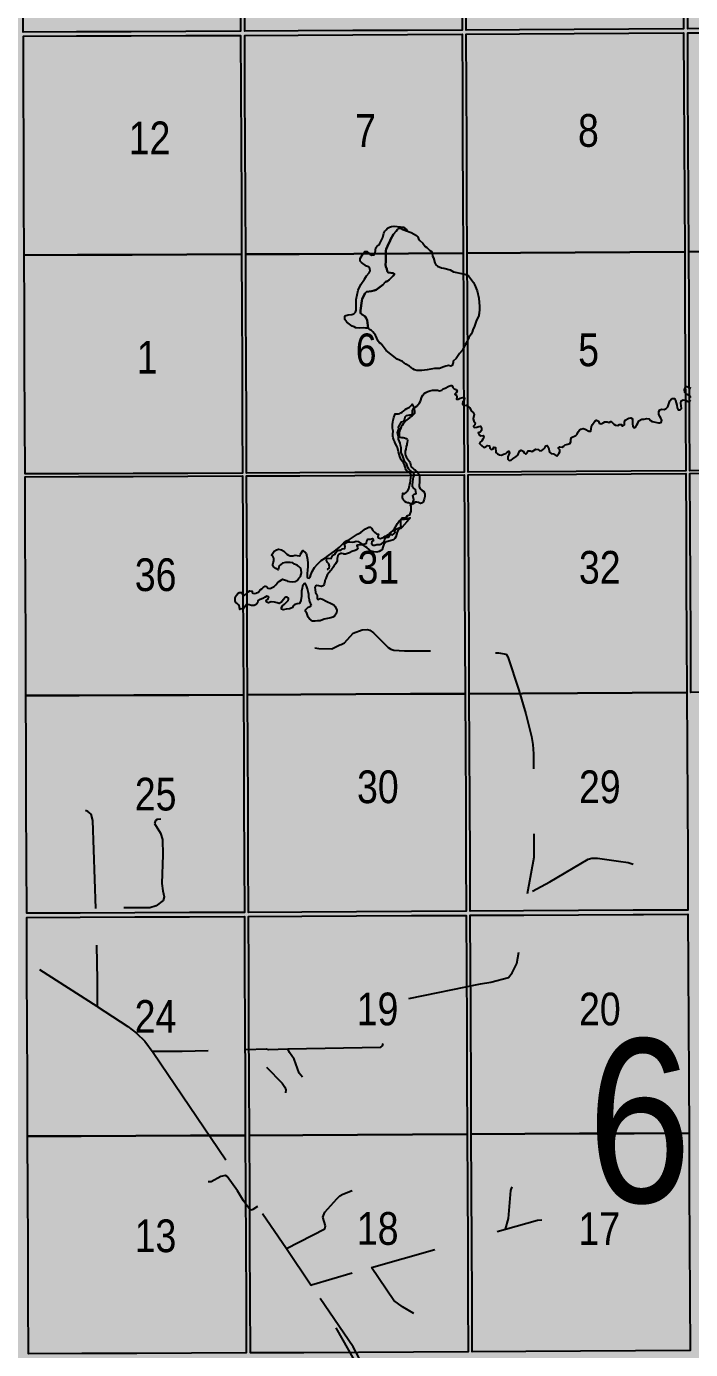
# Model space of a CAD drawing. Extents: x 403018 to 417191, y 6033193 to 6042673.
# Drawn here: x 415334.6 to 415497.2, y 6036082.7 to 6036406.3 of the extents above; entities that cross this region are included whole.
import ezdxf

# ---------------------------------------------------------------- set-up
doc = ezdxf.new("R2010")
doc.units = 0
doc.header["$LTSCALE"] = 5
doc.linetypes.add('DASHED2', pattern=[9.525, 6.35, -3.175])
for name, color, linetype in [('Quarters', 8, 'Continuous'), ('RoadSeg', 57, 'DASHED2'), ('T-WATER', 160, 'Continuous')]:
    doc.layers.add(name, color=color, linetype=linetype)
doc.layers.add('ROUTE-MAP-BACKGROUND-H', color=7, linetype='Continuous', true_color=0xf0ebff)
doc.styles.add('120', font='ARIALN.TTF', dxfattribs={"height": 13})

msp = doc.modelspace()

# ---------------------------------------------------------------- hatches: boundary and pattern name
at = {"layer": 'ROUTE-MAP-BACKGROUND-H'}
h = msp.add_hatch(color=256, dxfattribs=at)
h.dxf.hatch_style = 1
h.paths.add_polyline_path([(412923.423, 6037807.465), (416092.9, 6037807.465), (416092.9, 6035965.758), (412923.423, 6035965.758)])

# ---------------------------------------------------------------- linework, layer by layer
at = {"layer": 'Quarters'}
for points in [[(415386.975, 6036418.23), (415387.03, 6036405.173), (415373.646, 6036405.124), (415360.263, 6036405.074), (415346.88, 6036405.025), (415333.831, 6036404.976), (415333.781, 6036418.03), (415333.729, 6036431.419), (415333.677, 6036444.808), (415333.626, 6036458.196), (415346.669, 6036458.247), (415360.048, 6036458.299), (415373.426, 6036458.351), (415386.805, 6036458.403), (415386.861, 6036445.012), (415386.918, 6036431.621), (415386.975, 6036418.23)], [(415401.086, 6036405.249), (415388.034, 6036405.179), (415387.979, 6036418.235), (415387.922, 6036431.626), (415387.865, 6036445.017), (415387.809, 6036458.408), (415400.856, 6036458.478), (415414.238, 6036458.55), (415427.62, 6036458.622), (415441.002, 6036458.694), (415441.063, 6036445.303), (415441.125, 6036431.912), (415441.186, 6036418.521), (415441.246, 6036405.466), (415427.859, 6036405.393), (415414.473, 6036405.321), (415401.086, 6036405.249)], [(415455.302, 6036405.541), (415442.25, 6036405.471), (415442.19, 6036418.527), (415442.129, 6036431.918), (415442.068, 6036445.309), (415442.006, 6036458.699), (415455.053, 6036458.769), (415468.435, 6036458.841), (415481.817, 6036458.913), (415495.199, 6036458.985), (415495.265, 6036445.594), (415495.331, 6036432.204), (415495.398, 6036418.813), (415495.462, 6036405.757), (415482.075, 6036405.685), (415468.689, 6036405.613), (415455.302, 6036405.541)], [(415509.518, 6036405.833), (415496.466, 6036405.763), (415496.402, 6036418.818), (415496.336, 6036432.209), (415496.269, 6036445.6), (415496.203, 6036458.99), (415509.25, 6036459.06), (415522.632, 6036459.132), (415536.014, 6036459.203), (415549.396, 6036459.275), (415549.467, 6036445.885), (415549.538, 6036432.495), (415549.609, 6036419.105), (415549.678, 6036406.049), (415536.291, 6036405.977), (415522.905, 6036405.905), (415509.518, 6036405.833)], [(415387.204, 6036363.996), (415387.261, 6036350.605), (415373.872, 6036350.558), (415360.484, 6036350.511), (415347.095, 6036350.463), (415334.042, 6036350.417), (415333.99, 6036363.806), (415333.939, 6036377.195), (415333.887, 6036390.584), (415333.835, 6036403.972), (415346.884, 6036404.02), (415360.267, 6036404.07), (415373.651, 6036404.12), (415387.034, 6036404.169), (415387.091, 6036390.778), (415387.147, 6036377.387), (415387.204, 6036363.996)], [(415401.322, 6036350.681), (415388.265, 6036350.61), (415388.208, 6036364.001), (415388.152, 6036377.392), (415388.095, 6036390.784), (415388.038, 6036404.175), (415401.09, 6036404.245), (415414.477, 6036404.317), (415427.864, 6036404.389), (415441.251, 6036404.461), (415441.312, 6036391.071), (415441.373, 6036377.68), (415441.435, 6036364.289), (415441.496, 6036350.898), (415428.105, 6036350.826), (415414.713, 6036350.753), (415401.322, 6036350.681)], [(415455.557, 6036350.974), (415442.501, 6036350.904), (415442.439, 6036364.294), (415442.378, 6036377.685), (415442.316, 6036391.076), (415442.255, 6036404.467), (415455.307, 6036404.537), (415468.694, 6036404.609), (415482.08, 6036404.681), (415495.467, 6036404.753), (415495.533, 6036391.363), (415495.599, 6036377.972), (415495.666, 6036364.582), (415495.732, 6036351.191), (415482.34, 6036351.119), (415468.949, 6036351.047), (415455.557, 6036350.974)], [(415509.793, 6036351.268), (415496.736, 6036351.197), (415496.67, 6036364.587), (415496.604, 6036377.978), (415496.538, 6036391.368), (415496.471, 6036404.759), (415509.523, 6036404.829), (415522.91, 6036404.901), (415536.297, 6036404.973), (415549.683, 6036405.045), (415549.754, 6036391.655), (415549.825, 6036378.265), (415549.896, 6036364.875), (415549.967, 6036351.485), (415536.576, 6036351.412), (415523.184, 6036351.34), (415509.793, 6036351.268)], [(415387.432, 6036310.432), (415387.489, 6036297.042), (415374.098, 6036296.992), (415360.707, 6036296.942), (415347.311, 6036296.902), (415334.25, 6036296.864), (415334.198, 6036310.252), (415334.146, 6036323.641), (415334.094, 6036337.029), (415334.042, 6036350.417), (415347.095, 6036350.463), (415360.484, 6036350.511), (415373.872, 6036350.558), (415387.261, 6036350.605), (415387.318, 6036337.214), (415387.374, 6036323.823), (415387.432, 6036310.432)], [(415401.554, 6036297.118), (415388.493, 6036297.047), (415388.436, 6036310.438), (415388.379, 6036323.829), (415388.322, 6036337.219), (415388.265, 6036350.61), (415401.322, 6036350.681), (415414.713, 6036350.753), (415428.105, 6036350.826), (415441.496, 6036350.898), (415441.558, 6036337.508), (415441.62, 6036324.117), (415441.681, 6036310.727), (415441.743, 6036297.336), (415428.347, 6036297.264), (415414.951, 6036297.191), (415401.554, 6036297.118)], [(415455.809, 6036297.413), (415442.748, 6036297.342), (415442.686, 6036310.732), (415442.624, 6036324.122), (415442.562, 6036337.513), (415442.501, 6036350.904), (415455.557, 6036350.974), (415468.949, 6036351.047), (415482.34, 6036351.119), (415495.732, 6036351.191), (415495.798, 6036337.801), (415495.865, 6036324.411), (415495.931, 6036311.022), (415495.998, 6036297.632), (415482.601, 6036297.559), (415469.205, 6036297.486), (415455.809, 6036297.413)], [(415510.063, 6036297.709), (415497.002, 6036297.638), (415496.935, 6036311.027), (415496.869, 6036324.417), (415496.802, 6036337.807), (415496.736, 6036351.197), (415509.793, 6036351.268), (415523.184, 6036351.34), (415536.576, 6036351.412), (415549.967, 6036351.485), (415550.038, 6036338.095), (415550.109, 6036324.706), (415550.181, 6036311.317), (415550.252, 6036297.928), (415536.856, 6036297.855), (415523.459, 6036297.782), (415510.063, 6036297.709)], [(415387.663, 6036256.205), (415387.72, 6036242.816), (415374.322, 6036242.769), (415360.924, 6036242.722), (415347.525, 6036242.675), (415334.462, 6036242.629), (415334.41, 6036256.021), (415334.357, 6036269.412), (415334.305, 6036282.803), (415334.253, 6036296.194), (415347.314, 6036296.233), (415360.71, 6036296.272), (415374.101, 6036296.322), (415387.491, 6036296.372), (415387.548, 6036282.983), (415387.605, 6036269.594), (415387.663, 6036256.205)], [(415401.79, 6036242.892), (415388.724, 6036242.822), (415388.667, 6036256.211), (415388.61, 6036269.6), (415388.553, 6036282.989), (415388.496, 6036296.378), (415401.557, 6036296.449), (415414.954, 6036296.521), (415428.35, 6036296.594), (415441.746, 6036296.667), (415441.808, 6036283.278), (415441.87, 6036269.888), (415441.932, 6036256.499), (415441.994, 6036243.11), (415428.592, 6036243.037), (415415.191, 6036242.965), (415401.79, 6036242.892)], [(415456.064, 6036243.186), (415442.998, 6036243.115), (415442.936, 6036256.505), (415442.874, 6036269.894), (415442.812, 6036283.283), (415442.751, 6036296.672), (415455.812, 6036296.743), (415469.209, 6036296.816), (415482.605, 6036296.889), (415496.001, 6036296.963), (415496.067, 6036283.573), (415496.134, 6036270.184), (415496.201, 6036256.795), (415496.267, 6036243.406), (415482.866, 6036243.333), (415469.465, 6036243.259), (415456.064, 6036243.186)], [(415510.337, 6036243.483), (415497.271, 6036243.412), (415497.205, 6036256.801), (415497.138, 6036270.19), (415497.072, 6036283.579), (415497.005, 6036296.968), (415510.067, 6036297.039), (415523.463, 6036297.113), (415536.859, 6036297.186), (415550.255, 6036297.259), (415550.326, 6036283.87), (415550.398, 6036270.481), (415550.469, 6036257.093), (415550.54, 6036243.704), (415537.139, 6036243.63), (415523.738, 6036243.557), (415510.337, 6036243.483)], [(415387.891, 6036202.649), (415387.946, 6036189.595), (415374.547, 6036189.545), (415361.141, 6036189.496), (415347.742, 6036189.447), (415334.671, 6036189.399), (415334.62, 6036202.455), (415334.567, 6036215.847), (415334.515, 6036229.238), (415334.462, 6036242.629), (415347.525, 6036242.675), (415360.924, 6036242.722), (415374.322, 6036242.769), (415387.72, 6036242.816), (415387.777, 6036229.427), (415387.834, 6036216.038), (415387.891, 6036202.649)], [(415402.022, 6036189.671), (415388.951, 6036189.6), (415388.895, 6036202.654), (415388.838, 6036216.043), (415388.781, 6036229.432), (415388.724, 6036242.822), (415401.79, 6036242.892), (415415.191, 6036242.965), (415428.592, 6036243.037), (415441.994, 6036243.11), (415442.055, 6036229.721), (415442.117, 6036216.331), (415442.179, 6036202.942), (415442.239, 6036189.888), (415428.834, 6036189.815), (415415.428, 6036189.743), (415402.022, 6036189.671)], [(415456.314, 6036189.964), (415443.244, 6036189.893), (415443.183, 6036202.947), (415443.122, 6036216.337), (415443.06, 6036229.726), (415442.998, 6036243.115), (415456.064, 6036243.186), (415469.465, 6036243.259), (415482.866, 6036243.333), (415496.267, 6036243.406), (415496.334, 6036230.017), (415496.4, 6036216.628), (415496.466, 6036203.239), (415496.531, 6036190.185), (415483.126, 6036190.111), (415469.72, 6036190.037), (415456.314, 6036189.964)], [(415388.122, 6036148.423), (415388.179, 6036135.034), (415374.772, 6036134.983), (415361.364, 6036134.931), (415347.957, 6036134.88), (415334.884, 6036134.83), (415334.832, 6036148.221), (415334.78, 6036161.612), (415334.727, 6036175.004), (415334.675, 6036188.395), (415347.742, 6036188.443), (415361.145, 6036188.492), (415374.548, 6036188.541), (415387.951, 6036188.59), (415388.008, 6036175.201), (415388.065, 6036161.812), (415388.122, 6036148.423)], [(415402.259, 6036135.11), (415389.183, 6036135.04), (415389.126, 6036148.429), (415389.069, 6036161.818), (415389.012, 6036175.207), (415388.955, 6036188.596), (415402.026, 6036188.666), (415415.432, 6036188.739), (415428.838, 6036188.811), (415442.244, 6036188.883), (415442.306, 6036175.494), (415442.368, 6036162.105), (415442.429, 6036148.716), (415442.491, 6036135.326), (415429.081, 6036135.254), (415415.67, 6036135.182), (415402.259, 6036135.11)], [(415456.571, 6036135.403), (415443.496, 6036135.332), (415443.434, 6036148.721), (415443.372, 6036162.11), (415443.348, 6036167.27), (415443.31, 6036175.5), (415443.248, 6036188.889), (415456.319, 6036188.96), (415469.725, 6036189.033), (415483.131, 6036189.106), (415485.647, 6036189.12), (415496.536, 6036189.18), (415496.603, 6036175.791), (415496.669, 6036162.402), (415496.736, 6036149.013), (415496.802, 6036135.624), (415483.392, 6036135.55), (415469.982, 6036135.476), (415456.571, 6036135.403)], [(415388.35, 6036094.867), (415388.406, 6036081.813), (415374.997, 6036081.759), (415361.582, 6036081.705), (415348.173, 6036081.652), (415335.093, 6036081.599), (415335.042, 6036094.656), (415334.989, 6036108.047), (415334.937, 6036121.438), (415334.884, 6036134.83), (415347.957, 6036134.88), (415361.364, 6036134.931), (415374.772, 6036134.983), (415388.179, 6036135.034), (415388.236, 6036121.645), (415388.293, 6036108.256), (415388.35, 6036094.867)], [(415402.49, 6036081.888), (415389.41, 6036081.818), (415389.354, 6036094.872), (415389.297, 6036108.262), (415389.24, 6036121.651), (415389.183, 6036135.04), (415402.259, 6036135.11), (415415.67, 6036135.182), (415429.081, 6036135.254), (415442.491, 6036135.326), (415442.553, 6036121.937), (415442.615, 6036108.548), (415442.677, 6036095.159), (415442.737, 6036082.104), (415429.322, 6036082.032), (415415.906, 6036081.96), (415402.49, 6036081.888)], [(415456.822, 6036082.181), (415443.741, 6036082.11), (415443.681, 6036095.164), (415443.619, 6036108.554), (415443.557, 6036121.943), (415443.496, 6036135.332), (415456.571, 6036135.403), (415469.982, 6036135.476), (415483.392, 6036135.55), (415496.802, 6036135.624), (415496.869, 6036122.235), (415496.935, 6036108.846), (415497.002, 6036095.457), (415497.067, 6036082.402), (415483.652, 6036082.328), (415470.237, 6036082.253), (415456.822, 6036082.181)]]:
    msp.add_lwpolyline(points, close=True, dxfattribs=at)
at = {"layer": 'RoadSeg', "flags": 128}
for points in [[(415405.224, 6036254.327), (415406.156, 6036254.161), (415409.353, 6036254.061), (415411.318, 6036255.06), (415411.651, 6036255.16), (415412.45, 6036255.56), (415414.614, 6036257.924), (415416.745, 6036258.757), (415418.111, 6036258.823), (415418.677, 6036258.657), (415419.576, 6036258.024), (415423.172, 6036254.427), (415423.805, 6036253.994), (415424.537, 6036253.761), (415427.135, 6036253.595), (415434.528, 6036253.561), (415447.281, 6036253.029), (415450.145, 6036253.095), (415452.043, 6036252.763), (415452.476, 6036252.163), (415455.14, 6036244.005), (415456.839, 6036238.177), (415458.237, 6036232.616), (415458.57, 6036230.651), (415458.737, 6036228.387), (415458.77, 6036212.103), (415458.637, 6036210.371), (415458.837, 6036209.373), (415458.77, 6036203.012), (415457.172, 6036194.121)], [(415351.544, 6036190.525), (415350.878, 6036212.103), (415350.478, 6036213.635), (415349.646, 6036214.268), (415349.013, 6036214.501)], [(415367.461, 6036212.436), (415366.562, 6036212.336), (415366.163, 6036212.103), (415365.93, 6036211.371), (415367.395, 6036209.006), (415367.928, 6036207.441), (415367.994, 6036203.678), (415367.761, 6036196.685), (415367.961, 6036194.92), (415368.327, 6036193.389), (415368.061, 6036192.523), (415366.329, 6036191.224), (415364.764, 6036190.691), (415351.744, 6036190.691), (415351.544, 6036190.525), (415351.943, 6036173.009), (415351.91, 6036166.549), (415322.04, 6036185.73), (415320.042, 6036187.561), (415318.344, 6036189.659), (415317.112, 6036192.023), (415314.981, 6036199.349), (415314.747, 6036199.083), (415308.487, 6036197.318), (415306.522, 6036196.918), (415301.661, 6036196.352), (415299.729, 6036195.686), (415293.602, 6036192.056), (415281.814, 6036184.664), (415267.761, 6036175.14), (415257.538, 6036168.58), (415256.306, 6036167.947), (415255.44, 6036167.814), (415250.911, 6036167.947)], [(415402.193, 6036149.299), (415401.328, 6036150.298), (415400.095, 6036153.695), (415398.963, 6036155.293), (415398.597, 6036156.192), (415421.374, 6036156.659), (415421.774, 6036156.958), (415422.007, 6036157.824), (415421.807, 6036164.517), (415421.973, 6036166.715), (415422.206, 6036167.148), (415422.673, 6036167.448), (415445.716, 6036172.143), (415448.314, 6036172.543), (415452.576, 6036173.675), (415453.509, 6036174.84), (415454.674, 6036177.138), (415456.239, 6036187.062), (415457.172, 6036194.121), (415462.733, 6036197.118), (415472.09, 6036202.613), (415473.022, 6036202.912), (415474.354, 6036202.912), (415479.516, 6036202.147), (415481.88, 6036201.78), (415483.146, 6036201.38)], [(415351.91, 6036166.549), (415359.436, 6036161.654), (415361.567, 6036160.088), (415363.565, 6036158.124), (415365.597, 6036155.327), (415365.53, 6036155.56), (415365.697, 6036155.693), (415372.756, 6036155.693), (415388.274, 6036156.026), (415388.973, 6036155.726), (415390.605, 6036154.494), (415397.232, 6036147.834), (415397.864, 6036146.868), (415398.064, 6036146.169), (415398.031, 6036145.437)], [(415388.274, 6036156.026), (415393.302, 6036156.226), (415393.868, 6036156.093), (415398.597, 6036156.192)], [(415365.597, 6036155.327), (415391.171, 6036117.664), (415398.297, 6036107.375), (415404.191, 6036098.517), (415404.424, 6036098.417), (415404.391, 6036098.517), (415419.043, 6036102.746)], [(415391.171, 6036117.664), (415390.039, 6036116.898), (415389.672, 6036116.765), (415389.273, 6036116.898), (415387.741, 6036119.03), (415386.276, 6036121.494), (415383.745, 6036124.99), (415383.312, 6036125.223), (415382.147, 6036124.99), (415379.816, 6036123.725), (415379.05, 6036123.725)], [(415398.297, 6036107.375), (415407.621, 6036112.203), (415407.788, 6036112.936), (415407.188, 6036115.067), (415407.621, 6036116.232), (415410.552, 6036119.529), (415411.351, 6036120.228), (415412.017, 6036120.661), (415414.314, 6036121.594)], [(415451.877, 6036112.103), (415452.61, 6036114.734), (415453.142, 6036121.527), (415453.475, 6036122.46)], [(415429.433, 6036091.457), (415426.636, 6036093.122), (415424.571, 6036094.621), (415419.043, 6036102.746), (415451.877, 6036112.103), (415459.736, 6036114.301), (415460.768, 6036114.368)]]:
    msp.add_lwpolyline(points, dxfattribs=at)
msp.add_lwpolyline([(415421.307, 6036068.747), (415422.273, 6036069.279), (415421.008, 6036070.578), (415420.375, 6036070.778), (415416.113, 6036080.402), (415414.614, 6036083.332), (415405.057, 6036097.285), (415404.424, 6036098.417)], close=True, dxfattribs=at)
at = {"layer": 'T-WATER'}
for points in [[(415417.248, 6036335.582), (415417.321, 6036335.501), (415417.499, 6036335.383), (415417.771, 6036334.964), (415418.006, 6036334.475), (415418.12, 6036333.856), (415418.235, 6036332.525), (415418.098, 6036332.554), (415418.025, 6036332.557), (415417.583, 6036332.573), (415417.057, 6036332.583), (415416.191, 6036332.564), (415415.199, 6036332.651), (415414.793, 6036332.824), (415414.352, 6036333.011), (415412.999, 6036333.995), (415412.562, 6036334.676), (415412.526, 6036335.017), (415412.523, 6036335.046), (415412.525, 6036335.378), (415412.602, 6036335.562), (415412.607, 6036335.572), (415412.744, 6036335.657), (415413.114, 6036335.723), (415413.381, 6036335.764), (415414.251, 6036335.899), (415414.778, 6036336.083), (415415.143, 6036336.411), (415415.278, 6036336.942), (415415.291, 6036338.881), (415415.349, 6036339.529), (415415.518, 6036340.713), (415415.798, 6036341.813), (415416.486, 6036343.203), (415417.361, 6036344.488), (415417.831, 6036345.341), (415418.527, 6036346.079), (415418.755, 6036346.531), (415418.639, 6036347.148), (415418.305, 6036347.507), (415417.844, 6036347.735), (415416.601, 6036348.563), (415416.286, 6036348.959), (415416.322, 6036349.551), (415416.984, 6036350.765), (415417.397, 6036351.275), (415417.728, 6036351.268), (415417.908, 6036351.265), (415418.457, 6036350.773), (415418.634, 6036350.615), (415419.125, 6036350.419), (415419.712, 6036350.505), (415419.884, 6036350.781), (415419.982, 6036350.939), (415420.095, 6036352.151), (415420.41, 6036352.515), (415420.795, 6036352.816), (415421.116, 6036353.214), (415421.809, 6036354.69), (415422.061, 6036355.796), (415422.314, 6036356.277), (415422.625, 6036356.634), (415423.02, 6036356.975), (415423.444, 6036357.235), (415423.959, 6036357.416), (415424.594, 6036357.505), (415426.926, 6036357.23), (415427.676, 6036356.633), (415427.642, 6036356.364), (415426.746, 6036356.66), (415426.309, 6036356.893), (415425.744, 6036357.026), (415425.395, 6036356.692), (415425.125, 6036356.266), (415424.486, 6036355.539), (415423.713, 6036354.258), (415423.588, 6036353.712), (415423.057, 6036352.864), (415422.909, 6036352.367), (415422.674, 6036351.931), (415422.545, 6036351.373), (415422.582, 6036350.796), (415422.568, 6036348.757), (415422.507, 6036348.143), (415422.581, 6036347.525), (415422.813, 6036347.033), (415422.888, 6036346.503), (415423.168, 6036346.178), (415424.335, 6036346.02), (415424.681, 6036345.754), (415424.371, 6036345.373), (415423.676, 6036344.713), (415423.387, 6036344.335), (415422.98, 6036344.054), (415422.489, 6036343.849), (415421.812, 6036343.137), (415420.221, 6036341.936), (415419.684, 6036341.736), (415419.101, 6036341.594), (415417.803, 6036341.466), (415417.482, 6036341.111), (415416.814, 6036339.751), (415416.672, 6036339.243), (415416.354, 6036336.892), (415416.34, 6036336.267), (415416.46, 6036336.132), (415416.667, 6036335.9), (415416.796, 6036335.848), (415417.063, 6036335.741), (415417.248, 6036335.582)], [(415417.248, 6036335.582), (415417.063, 6036335.741), (415416.796, 6036335.848), (415416.667, 6036335.9), (415416.46, 6036336.132), (415416.34, 6036336.267), (415416.354, 6036336.892), (415416.672, 6036339.243), (415416.814, 6036339.751), (415417.482, 6036341.111), (415417.803, 6036341.466), (415419.101, 6036341.594), (415419.684, 6036341.736), (415420.221, 6036341.936), (415421.812, 6036343.137), (415422.489, 6036343.849), (415422.98, 6036344.054), (415423.387, 6036344.335), (415423.676, 6036344.713), (415424.371, 6036345.373), (415424.681, 6036345.754), (415424.335, 6036346.02), (415423.168, 6036346.178), (415422.888, 6036346.503), (415422.813, 6036347.033), (415422.581, 6036347.525), (415422.507, 6036348.143), (415422.568, 6036348.757), (415422.582, 6036350.796), (415422.545, 6036351.373), (415422.674, 6036351.931), (415422.909, 6036352.367), (415423.057, 6036352.864), (415423.588, 6036353.712), (415423.713, 6036354.258), (415424.486, 6036355.539), (415425.125, 6036356.266), (415425.395, 6036356.692), (415425.744, 6036357.026), (415426.309, 6036356.893), (415426.746, 6036356.66), (415427.642, 6036356.364), (415428.74, 6036355.955), (415430.064, 6036355.231), (415430.378, 6036354.859), (415430.586, 6036354.374), (415430.886, 6036353.995), (415431.599, 6036353.322), (415432.24, 6036352.541), (415432.622, 6036352.26), (415433.313, 6036351.537), (415433.725, 6036351.266), (415433.885, 6036350.857), (415434.031, 6036350.137), (415434.224, 6036349.713), (415434.557, 6036348.495), (415434.788, 6036348.006), (415435.215, 6036347.746), (415436.168, 6036347.334), (415436.752, 6036347.249), (415438.304, 6036346.838), (415438.704, 6036346.542), (415439.151, 6036346.321), (415441.52, 6036345.849), (415441.909, 6036345.783), (415442.526, 6036345.54), (415442.83, 6036345.337), (415444.044, 6036343.683), (415444.317, 6036343.22), (415444.905, 6036341.656), (415445.314, 6036339.871), (415445.523, 6036337.825), (415445.514, 6036337.189), (415445.406, 6036336.135), (415445.378, 6036335.869), (415445.351, 6036335.709), (415445.332, 6036335.603), (415445.295, 6036335.388), (415444.802, 6036334.489), (415444.601, 6036334.014), (415444.259, 6036333.042), (415443.839, 6036332.102), (415443.676, 6036331.549), (415443.462, 6036331.081), (415442.861, 6036330.281), (415442.599, 6036329.529), (415442.516, 6036329.24), (415441.972, 6036328.434), (415441.603, 6036327.731), (415441.265, 6036327.077), (415440.621, 6036326.348), (415439.797, 6036325.105), (415439.078, 6036324.453), (415439.033, 6036324.103), (415439.004, 6036323.876), (415438.823, 6036323.386), (415438.474, 6036323.278), (415437.923, 6036323.379), (415437.291, 6036323.278), (415436.8, 6036323.049), (415435.747, 6036322.693), (415435.124, 6036322.663), (415434.509, 6036322.704), (415432.662, 6036322.361), (415431.36, 6036322.178), (415430.695, 6036322.141), (415430.123, 6036322.21), (415429.601, 6036322.382), (415429.159, 6036322.627), (415428.359, 6036323.228), (415427.478, 6036323.753), (415427.101, 6036324.038), (415426.694, 6036324.346), (415425.342, 6036324.982), (415422.62, 6036327.072), (415421.414, 6036328.706), (415421.023, 6036328.989), (415420.689, 6036329.382), (415420.008, 6036330.813), (415419.404, 6036331.644), (415419.065, 6036331.989), (415418.612, 6036332.232), (415418.235, 6036332.525), (415418.12, 6036333.856), (415418.006, 6036334.475), (415417.771, 6036334.964), (415417.499, 6036335.383), (415417.321, 6036335.501), (415417.248, 6036335.582)], [(415429.046, 6036289.42), (415428.098, 6036289.793), (415427.894, 6036289.842), (415427.64, 6036289.925), (415427.215, 6036290.124), (415426.959, 6036290.342), (415426.753, 6036290.695), (415426.665, 6036291.1), (415426.731, 6036292.149), (415427.114, 6036292.034), (415427.602, 6036292.393), (415427.87, 6036292.682), (415428.193, 6036293.263), (415428.384, 6036294.005), (415428.548, 6036294.615), (415428.806, 6036296.596), (415428.587, 6036297.035), (415428.418, 6036297.154), (415428.199, 6036297.29), (415427.912, 6036297.443), (415427.675, 6036297.613), (415427.541, 6036297.833), (415427.423, 6036298.172), (415427.34, 6036298.545), (415427.156, 6036299.103), (415426.887, 6036299.561), (415426.644, 6036299.915), (415426.584, 6036300.002), (415426.298, 6036300.324), (415426.13, 6036300.697), (415425.996, 6036301.137), (415425.846, 6036301.73), (415425.662, 6036302.272), (415425.412, 6036303.338), (415425.277, 6036303.694), (415424.941, 6036304.236), (415424.739, 6036304.643), (415424.654, 6036304.868), (415424.522, 6036305.219), (415424.371, 6036305.676), (415424.288, 6036306.133), (415424.256, 6036306.59), (415424.36, 6036307.317), (415424.327, 6036307.689), (415424.194, 6036308.146), (415424.178, 6036308.637), (415424.214, 6036309.009), (415424.266, 6036309.533), (415424.386, 6036310.057), (415424.558, 6036310.665), (415424.78, 6036311.341), (415424.84, 6036311.594), (415425.322, 6036311.542), (415425.491, 6036311.559), (415425.695, 6036311.592), (415425.966, 6036311.692), (415426.237, 6036311.81), (415426.576, 6036312.012), (415426.949, 6036312.298), (415427.322, 6036312.618), (415427.712, 6036312.871), (415428.051, 6036313.056), (415428.39, 6036313.24), (415428.747, 6036313.594), (415429.054, 6036313.924), (415429.472, 6036312.966), (415429.539, 6036312.645), (415429.588, 6036312.34), (415429.604, 6036312.035), (415429.592, 6036311.954), (415429.552, 6036311.697), (415429.297, 6036311.309), (415428.992, 6036311.073), (415428.636, 6036310.804), (415428.33, 6036310.551), (415428.008, 6036310.332), (415427.652, 6036310.063), (415427.346, 6036309.726), (415427.023, 6036309.388), (415426.786, 6036309.118), (415426.547, 6036308.747), (415426.343, 6036308.376), (415426.168, 6036307.926), (415426.019, 6036307.582), (415425.95, 6036307.294), (415425.864, 6036306.906), (415425.846, 6036306.55), (415425.845, 6036306.263), (415425.945, 6036305.992), (415426.114, 6036305.839), (415426.401, 6036305.787), (415426.807, 6036305.752), (415427.129, 6036305.684), (415427.517, 6036305.513), (415427.787, 6036305.343), (415427.905, 6036305.055), (415427.835, 6036304.599), (415427.743, 6036304.144), (415427.715, 6036304.007), (415427.578, 6036303.551), (415427.457, 6036302.908), (415427.337, 6036302.418), (415427.268, 6036302.029), (415427.301, 6036301.776), (415427.384, 6036301.437), (415427.586, 6036301.098), (415427.838, 6036300.607), (415428.343, 6036299.894), (415428.511, 6036299.556), (415428.611, 6036299.217), (415428.678, 6036298.946), (415428.779, 6036298.624), (415428.93, 6036298.438), (415429.166, 6036298.285), (415429.288, 6036298.191), (415429.453, 6036298.064), (415429.723, 6036297.86), (415430.01, 6036297.588), (415430.212, 6036297.351), (415430.347, 6036297.232), (415430.516, 6036297.096), (415430.835, 6036296.607), (415430.833, 6036294.599), (415430.768, 6036294.277), (415430.739, 6036293.719), (415430.979, 6036293.278), (415431.014, 6036293.214), (415431.49, 6036292.846), (415431.916, 6036292.562), (415432.107, 6036291.938), (415432.129, 6036291.347), (415431.965, 6036290.686), (415431.717, 6036290.008), (415431.516, 6036289.769), (415431.077, 6036289.664), (415430.567, 6036289.88), (415430.194, 6036289.996), (415429.852, 6036289.929), (415429.414, 6036289.762), (415429.046, 6036289.42)], [(415404.35, 6036264.712), (415403.981, 6036265.696), (415403.911, 6036265.915), (415403.859, 6036266.101), (415403.752, 6036266.709), (415403.734, 6036266.827), (415403.696, 6036267.384), (415403.588, 6036268.128), (415403.396, 6036268.802), (415403.187, 6036269.528), (415402.93, 6036269.982), (415402.743, 6036270.031), (415402.541, 6036269.962), (415402.357, 6036269.673), (415402.207, 6036269.385), (415402.092, 6036268.961), (415401.946, 6036268.233), (415401.9, 6036267.675), (415401.923, 6036266.931), (415401.796, 6036265.932), (415401.446, 6036265.203), (415400.855, 6036265.08), (415400.281, 6036264.957), (415399.961, 6036264.718), (415399.628, 6036264.14), (415398.97, 6036263.864), (415398.209, 6036263.825), (415397.466, 6036263.65), (415397.058, 6036263.815), (415397.004, 6036264.187), (415397.271, 6036264.612), (415397.776, 6036264.988), (415398.28, 6036265.465), (415398.666, 6036265.874), (415398.781, 6036266.213), (415398.711, 6036266.517), (415398.388, 6036266.734), (415398.016, 6036266.714), (415397.428, 6036266.101), (415397.01, 6036265.506), (415396.421, 6036265.197), (415395.946, 6036265.311), (415395.352, 6036265.509), (415394.488, 6036265.57), (415393.83, 6036265.379), (415393.321, 6036265.527), (415393.301, 6036265.95), (415393.569, 6036266.188), (415393.771, 6036266.376), (415393.954, 6036266.699), (415393.767, 6036266.883), (415393.445, 6036266.931), (415393.006, 6036266.742), (415392.484, 6036266.433), (415391.843, 6036266.175), (415391.254, 6036265.832), (415391.123, 6036265.341), (415390.955, 6036265.104), (415390.822, 6036264.915), (415390.316, 6036264.692), (415389.723, 6036264.704), (415389.096, 6036264.868), (415388.503, 6036264.897), (415387.63, 6036263.824), (415387.119, 6036263.862), (415386.914, 6036263.756), (415386.856, 6036263.703), (415386.67, 6036264.747), (415386.401, 6036264.969), (415386.15, 6036265.175), (415385.881, 6036265.381), (415385.747, 6036265.551), (415385.682, 6036265.823), (415385.65, 6036266.06), (415385.705, 6036266.449), (415385.81, 6036266.854), (415386.033, 6036267.241), (415386.358, 6036267.611), (415386.784, 6036267.844), (415387.054, 6036267.858), (415387.19, 6036267.857), (415387.258, 6036267.856), (415387.616, 6036267.138), (415387.943, 6036267.192), (415388.229, 6036267.346), (415388.565, 6036267.67), (415388.833, 6036268.044), (415389.288, 6036268.251), (415389.813, 6036268.17), (415389.866, 6036267.934), (415390.054, 6036267.682), (415390.41, 6036267.617), (415390.798, 6036267.705), (415390.943, 6036267.769), (415391.422, 6036267.98), (415391.539, 6036268.184), (415391.807, 6036268.558), (415392.211, 6036268.798), (415392.581, 6036269.088), (415393.018, 6036269.379), (415393.357, 6036269.365), (415393.511, 6036269.163), (415393.697, 6036268.944), (415394.145, 6036268.814), (415394.448, 6036268.915), (415394.759, 6036269.097), (415395.236, 6036269.295), (415395.621, 6036269.772), (415396.057, 6036270.198), (415396.578, 6036270.642), (415397.201, 6036271.086), (415397.268, 6036271.155), (415398.253, 6036270.773), (415398.507, 6036270.674), (415398.982, 6036270.525), (415399.626, 6036270.446), (415400.355, 6036270.543), (415400.914, 6036270.848), (415401.277, 6036271.372), (415401.646, 6036271.781), (415401.861, 6036272.324), (415401.908, 6036272.78), (415401.836, 6036273.321), (415401.732, 6036273.624), (415401.594, 6036273.927), (415401.3, 6036274.212), (415400.989, 6036274.463), (415400.64, 6036274.671), (415400.211, 6036274.836), (415399.773, 6036275.096), (415399.146, 6036275.21), (415398.554, 6036275.222), (415397.996, 6036275.201), (415397.286, 6036275.043), (415396.832, 6036274.735), (415396.497, 6036274.377), (415396.226, 6036273.402), (415395.605, 6036273.779), (415395.281, 6036273.979), (415395.077, 6036274.146), (415394.922, 6036274.416), (415394.937, 6036274.737), (415395.001, 6036275.143), (415395.116, 6036275.617), (415395.145, 6036276.142), (415395.092, 6036276.446), (415394.937, 6036276.783), (415394.749, 6036276.95), (415394.612, 6036277.004), (415395.231, 6036278.019), (415395.77, 6036278.328), (415396.31, 6036278.484), (415397.022, 6036278.338), (415397.6, 6036277.97), (415397.976, 6036277.551), (415398.334, 6036277.215), (415398.742, 6036277.016), (415399.167, 6036276.833), (415399.776, 6036276.855), (415400.35, 6036276.978), (415400.858, 6036276.897), (415401.35, 6036276.8), (415401.569, 6036276.953), (415401.668, 6036277.242), (415402.236, 6036278.142), (415402.901, 6036277.556), (415403.087, 6036277.49), (415403.388, 6036275.954), (415403.497, 6036275.075), (415403.487, 6036274.196), (415403.426, 6036273.35), (415403.315, 6036272.538), (415403.302, 6036272.048), (415403.322, 6036271.693), (415403.442, 6036271.457), (415403.798, 6036271.409), (415404.016, 6036271.631), (415404.248, 6036272.224), (415404.529, 6036273.021), (415405.13, 6036273.989), (415405.834, 6036274.773), (415406.741, 6036275.659), (415407.767, 6036276.343), (415408.524, 6036276.958), (415409.416, 6036277.54), (415410.307, 6036278.189), (415411.265, 6036278.958), (415412.322, 6036280.046), (415412.945, 6036280.505), (415413.702, 6036280.796), (415415.622, 6036282.103), (415415.832, 6036282.225), (415416.447, 6036282.583), (415416.969, 6036282.959), (415417.591, 6036283.404), (415418.113, 6036283.729), (415418.417, 6036283.867), (415418.789, 6036283.853), (415419.096, 6036283.585), (415419.405, 6036283.029), (415419.798, 6036282.61), (415420.274, 6036282.258), (415420.682, 6036282.126), (415420.748, 6036282.129), (415420.619, 6036281.568), (415420.653, 6036281.45), (415420.791, 6036281.231), (415421.011, 6036281.148), (415421.299, 6036281.117), (415421.705, 6036281.205), (415422.121, 6036281.432), (415422.423, 6036281.637), (415422.83, 6036281.823), (415423.252, 6036282.028), (415423.488, 6036282.321), (415424.262, 6036282.949), (415424.714, 6036283.545), (415425.115, 6036284.156), (415425.449, 6036284.768), (415425.766, 6036285.26), (415426.388, 6036285.756), (415426.866, 6036285.783), (415427.144, 6036285.803), (415427.672, 6036285.871), (415428.502, 6036286.145), (415428.182, 6036285.702), (415427.713, 6036285.191), (415426.509, 6036283.761), (415426.208, 6036283.532), (415425.714, 6036283.333), (415425.348, 6036282.654), (415425.184, 6036282.027), (415425.036, 6036281.518), (415424.768, 6036281.094), (415424.416, 6036280.719), (415423.842, 6036280.562), (415423.083, 6036280.336), (415422.66, 6036280.232), (415422.106, 6036279.686), (415421.859, 6036278.974), (415421.694, 6036278.415), (415421.375, 6036278.125), (415420.937, 6036277.902), (415420.346, 6036277.745), (415419.618, 6036277.79), (415419.007, 6036278.005), (415418.598, 6036278.306), (415417.883, 6036278.875), (415417.508, 6036279.143), (415417.049, 6036279.426), (415416.54, 6036279.558), (415416.134, 6036279.554), (415415.729, 6036279.467), (415415.476, 6036279.329), (415415.615, 6036278.925), (415415.752, 6036278.672), (415415.534, 6036278.4), (415415.046, 6036278.126), (415414.236, 6036277.882), (415413.697, 6036277.574), (415412.684, 6036277.211), (415412.329, 6036277.276), (415412.176, 6036277.342), (415411.803, 6036277.44), (415411.566, 6036277.405), (415411.094, 6036277.147), (415410.86, 6036276.824), (415410.679, 6036276.197), (415410.634, 6036275.571), (415410.267, 6036274.892), (415409.883, 6036274.298), (415409.765, 6036274.144), (415409.163, 6036273.345), (415409.024, 6036273.169), (415408.677, 6036272.733), (415408.225, 6036272.205), (415407.872, 6036271.266), (415407.644, 6036270.831), (415407.613, 6036270.579), (415407.581, 6036270.306), (415407.516, 6036269.917), (415407.383, 6036269.645), (415407.165, 6036269.458), (415406.793, 6036269.32), (415406.19, 6036269.5), (415405.694, 6036269.602), (415405.39, 6036269.399), (415405.232, 6036269.057), (415405.246, 6036268.563), (415405.367, 6036267.837), (415405.659, 6036267.383), (415405.729, 6036267.063), (415405.766, 6036266.64), (415405.803, 6036266.319), (415405.824, 6036266.295), (415405.957, 6036266.144), (415406.051, 6036266.213), (415406.528, 6036266.366), (415407.051, 6036266.247), (415407.969, 6036265.726), (415409.38, 6036265.114), (415409.832, 6036264.851), (415410.139, 6036264.474), (415410.548, 6036263.551), (415410.535, 6036262.774), (415410.026, 6036262.099), (415409.585, 6036261.863), (415409.116, 6036261.69), (415407.451, 6036261.31), (415406.505, 6036260.926), (415405.862, 6036260.949), (415405.291, 6036260.843), (415404.648, 6036260.89), (415403.872, 6036261.456), (415403.594, 6036261.858), (415403.222, 6036262.824), (415402.917, 6036263.198), (415402.899, 6036263.603), (415403.216, 6036263.959), (415403.582, 6036264.263), (415404.039, 6036264.473), (415404.35, 6036264.712)]]:
    msp.add_lwpolyline(points, close=True, dxfattribs=at)
for points in [[(415408.222, 6036273.503), (415408.37, 6036273.542), (415408.722, 6036273.851), (415408.774, 6036274.348), (415408.632, 6036274.857), (415408.263, 6036275.198), (415408.083, 6036275.664), (415408.109, 6036276.185), (415408.622, 6036276.249), (415409.173, 6036276.155), (415409.61, 6036277.039), (415410.08, 6036277.257), (415410.339, 6036277.67), (415410.65, 6036278.029), (415411.093, 6036278.185), (415411.581, 6036278.244), (415411.985, 6036278.51), (415412.512, 6036278.649), (415412.658, 6036279.127), (415412.468, 6036279.668), (415412.76, 6036280.056), (415413.251, 6036280.233), (415413.731, 6036280.268), (415414.342, 6036280.202), (415414.834, 6036280.284), (415415.323, 6036280.46), (415415.801, 6036280.315), (415416.655, 6036279.766), (415417.154, 6036279.723), (415417.811, 6036279.952), (415417.932, 6036280.454), (415418.131, 6036280.931), (415418.778, 6036280.946), (415419.286, 6036281.069), (415419.338, 6036281.051), (415419.522, 6036280.619), (415419.144, 6036280.323), (415419.029, 6036279.835), (415419.37, 6036279.485), (415419.867, 6036279.433), (415420.397, 6036279.591), (415421.075, 6036279.579), (415421.538, 6036279.767), (415421.933, 6036280.077), (415422.212, 6036280.473), (415422.364, 6036280.994), (415422.603, 6036281.429), (415423.199, 6036281.378), (415423.735, 6036282.183), (415424.156, 6036281.932), (415424.545, 6036282.206), (415424.876, 6036282.544), (415424.671, 6036282.974), (415424.99, 6036283.335), (415425.425, 6036283.565), (415425.944, 6036283.717), (415426.363, 6036283.967), (415426.21, 6036284.464), (415426.282, 6036285.702), (415426.56, 6036286.095), (415427.153, 6036286.155), (415427.641, 6036286.286), (415427.865, 6036286.717), (415428.41, 6036286.845), (415428.803, 6036287.782), (415428.741, 6036288.36), (415428.761, 6036288.891), (415428.615, 6036289.35), (415428.978, 6036289.657), (415429.24, 6036290.061), (415429.439, 6036290.52), (415429.169, 6036291.563), (415429.503, 6036291.887), (415430.003, 6036292.059), (415429.796, 6036293.104), (415429.384, 6036293.364), (415429.091, 6036293.74), (415429.068, 6036294.234), (415429.222, 6036294.98), (415429.254, 6036295.626), (415429.352, 6036296.116), (415429.555, 6036296.682), (415429.36, 6036297.132), (415428.562, 6036297.678), (415428.209, 6036298.011), (415427.971, 6036298.44), (415427.599, 6036299.392), (415427.28, 6036299.755), (415427.073, 6036300.209), (415426.746, 6036301.189), (415426.343, 6036302.152), (415426.295, 6036303.266), (415426.204, 6036303.876), (415426.05, 6036304.413), (415425.665, 6036305.346), (415425.705, 6036305.934), (415425.43, 6036306.97), (415425.567, 6036307.45), (415425.786, 6036307.933), (415425.703, 6036308.309), (415426.449, 6036309.592), (415426.982, 6036309.812), (415427.217, 6036310.259), (415427.302, 6036310.816), (415427.626, 6036311.16), (415428.827, 6036311.39), (415429.114, 6036311.771), (415429.133, 6036312.385), (415429.368, 6036312.853), (415429.721, 6036313.191), (415430.126, 6036313.482), (415430.794, 6036314.237), (415431.041, 6036314.703), (415431.416, 6036315.7), (415431.647, 6036316.167), (415431.958, 6036316.524), (415432.39, 6036316.803), (415432.867, 6036317.045), (415433.384, 6036317.222), (415433.974, 6036317.332), (415434.6, 6036317.405), (415435.2, 6036317.339), (415435.738, 6036317.207), (415436.261, 6036317.348), (415436.575, 6036317.725), (415437.134, 6036317.877), (415438.004, 6036318.388), (415438.753, 6036318.576)], [(415438.753, 6036318.576), (415438.955, 6036318.058), (415439.274, 6036317.694), (415439.784, 6036317.556), (415440.064, 6036317.153), (415439.823, 6036316.709), (415439.46, 6036316.424), (415439.894, 6036316.183), (415439.928, 6036315.708), (415439.863, 6036315.206), (415440.317, 6036315.13), (415440.75, 6036315.386), (415441.306, 6036315.553), (415441.821, 6036315.465), (415441.754, 6036314.914), (415441.43, 6036314.558), (415441.368, 6036314.054), (415441.644, 6036313.607), (415442.23, 6036313.661), (415442.712, 6036313.494), (415443.063, 6036313.128), (415443.571, 6036312.21), (415443.925, 6036311.881), (415444.161, 6036311.416), (415443.985, 6036310.334), (415444.147, 6036309.792), (415444.455, 6036309.387), (415444.386, 6036308.881), (415443.997, 6036308.583), (415444.3, 6036308.209), (415444.878, 6036308.278), (415445.322, 6036308.52), (415445.781, 6036308.575), (415445.986, 6036308.084), (415445.97, 6036307.47), (415445.663, 6036307.098), (415445.179, 6036306.893), (415445.405, 6036306.47), (415445.833, 6036306.23), (415446.401, 6036306.256), (415446.559, 6036305.834), (415446.29, 6036305.416), (415446.081, 6036304.947), (415445.684, 6036304.664), (415445.543, 6036304.325), (415445.983, 6036303.814)], [(415497.27, 6036315.461), (415497.018, 6036315.938), (415496.584, 6036316.206), (415496.094, 6036316.425), (415495.783, 6036316.82), (415495.706, 6036317.424), (415495.881, 6036317.926), (415496.258, 6036318.231), (415496.781, 6036318.1), (415497.278, 6036317.896)], [(415489.345, 6036309.357), (415489.496, 6036309.38), (415489.612, 6036309.398), (415490.003, 6036309.458), (415490.101, 6036310.008), (415489.901, 6036310.511), (415489.618, 6036310.962), (415489.424, 6036311.489), (415489.44, 6036312.112), (415489.658, 6036312.55), (415490.157, 6036312.726), (415490.734, 6036312.666), (415491.235, 6036312.89), (415491.577, 6036313.275), (415492.088, 6036314.741), (415492.622, 6036315.296)], [(415492.622, 6036315.296), (415493.263, 6036315.329), (415493.479, 6036314.823), (415493.79, 6036313.667), (415493.887, 6036313.024), (415494.1, 6036312.544), (415494.613, 6036312.547), (415494.931, 6036312.896), (415494.83, 6036314.171), (415494.9, 6036314.747), (415495.325, 6036315.02), (415495.893, 6036314.896), (415496.33, 6036314.679), (415496.842, 6036314.543), (415497.214, 6036314.902)], [(415464.424, 6036301.236), (415464.95, 6036301.843), (415465.209, 6036302.282), (415465.129, 6036302.784), (415464.801, 6036303.143), (415465.16, 6036303.485), (415465.706, 6036303.386), (415466.159, 6036303.64), (415466.506, 6036304.01), (415467.088, 6036304.137), (415467.602, 6036304.326), (415467.877, 6036304.736), (415467.897, 6036305.301), (415468.058, 6036305.811), (415469.062, 6036306.293), (415469.442, 6036306.639), (415469.663, 6036307.142), (415469.95, 6036307.559), (415470.319, 6036307.868), (415470.864, 6036308.017), (415471.342, 6036307.832), (415472.259, 6036307.364), (415472.798, 6036307.342), (415472.925, 6036308.517), (415473.139, 6036308.994), (415473.731, 6036309.785), (415474.16, 6036310.036), (415474.616, 6036309.816), (415474.809, 6036309.304), (415475.257, 6036309.116), (415475.754, 6036309.345), (415476.19, 6036309.639), (415476.745, 6036309.596), (415477.236, 6036309.424), (415477.672, 6036309.688), (415478.039, 6036309.401), (415478.374, 6036309.034), (415478.828, 6036308.816), (415479.366, 6036308.696), (415479.792, 6036308.97), (415480.254, 6036308.973), (415480.536, 6036308.562), (415480.96, 6036308.865), (415480.983, 6036309.502), (415481.142, 6036309.996), (415482.021, 6036310.521), (415482.543, 6036310.588), (415482.939, 6036310.318), (415482.929, 6036309.101), (415483.071, 6036308.521), (415483.386, 6036308.141), (415483.793, 6036308.392), (415483.998, 6036308.864), (415484.252, 6036309.273), (415484.469, 6036309.834), (415485.213, 6036310.275), (415485.849, 6036310.296), (415486.466, 6036310.418), (415487.033, 6036310.336), (415487.382, 6036309.962), (415487.787, 6036309.674), (415489.345, 6036309.357)], [(415445.983, 6036303.814), (415446.602, 6036303.306), (415447.092, 6036303.511), (415447.452, 6036303.845), (415447.96, 6036303.747), (415448.037, 6036303.215), (415448.338, 6036302.844), (415448.816, 6036303.004), (415449.027, 6036303.448), (415449.426, 6036303.304), (415449.538, 6036302.093), (415449.914, 6036301.773), (415450.361, 6036301.564), (415450.913, 6036301.475), (415451.359, 6036301.717), (415451.933, 6036301.85), (415452.272, 6036302.185), (415452.686, 6036302.452), (415452.852, 6036301.997), (415452.423, 6036301.089), (415452.441, 6036300.497), (415452.75, 6036300.132), (415453.243, 6036300.249), (415453.627, 6036300.571), (415454.516, 6036301.113), (415454.861, 6036301.482), (415455.281, 6036302.45), (415455.737, 6036302.699), (415456.177, 6036302.454), (415456.42, 6036302.004), (415456.815, 6036301.707), (415457.208, 6036301.997), (415457.384, 6036302.503), (415457.886, 6036302.528), (415458.403, 6036302.387), (415459.275, 6036302.896), (415459.852, 6036302.834), (415460.233, 6036302.547), (415460.766, 6036302.616), (415461.168, 6036302.912), (415461.484, 6036303.285), (415461.717, 6036303.736), (415462.105, 6036303.794), (415462.38, 6036303.366), (415462.646, 6036302.167), (415463.016, 6036301.834), (415463.605, 6036301.776), (415464.424, 6036301.236)]]:
    msp.add_lwpolyline(points, dxfattribs=at)

# ---------------------------------------------------------------- texts
at = {"layer": 'RoadSeg', "style": '120'}
for s, height, p in [('12', 8.0041, (415359.634, 6036375.091)), ('7', 8.004, (415415.052, 6036376.891)), ('8', 8.004, (415469.614, 6036376.91)), ('6', 8.004, (415415.198, 6036323.209)), ('5', 8.004, (415469.661, 6036323.234)), ('1', 8.004, (415361.614, 6036321.414)), ('36', 8.0041, (415361.124, 6036268.223)), ('31', 8.0041, (415415.667, 6036270.023)), ('32', 8.0041, (415469.846, 6036270.023)), ('30', 8.0041, (415415.527, 6036216.331)), ('29', 8.0041, (415469.859, 6036216.34)), ('25', 8.0041, (415361.124, 6036214.539)), ('19', 8.0041, (415415.451, 6036161.976)), ('20', 8.0041, (415469.867, 6036161.967)), ('24', 8.0041, (415361.086, 6036160.141)), ('13', 8.0041, (415361.087, 6036106.484)), ('18', 8.0041, (415415.486, 6036108.275)), ('17', 8.0041, (415469.717, 6036108.256))]:
    msp.add_text(s, height=height, dxfattribs=at).set_placement(p)
msp.add_text('60-18-5', height=39.983, rotation=359.95761, dxfattribs=at).set_placement((415471.918, 6036118.659))

doc.saveas('drawing.dxf')
